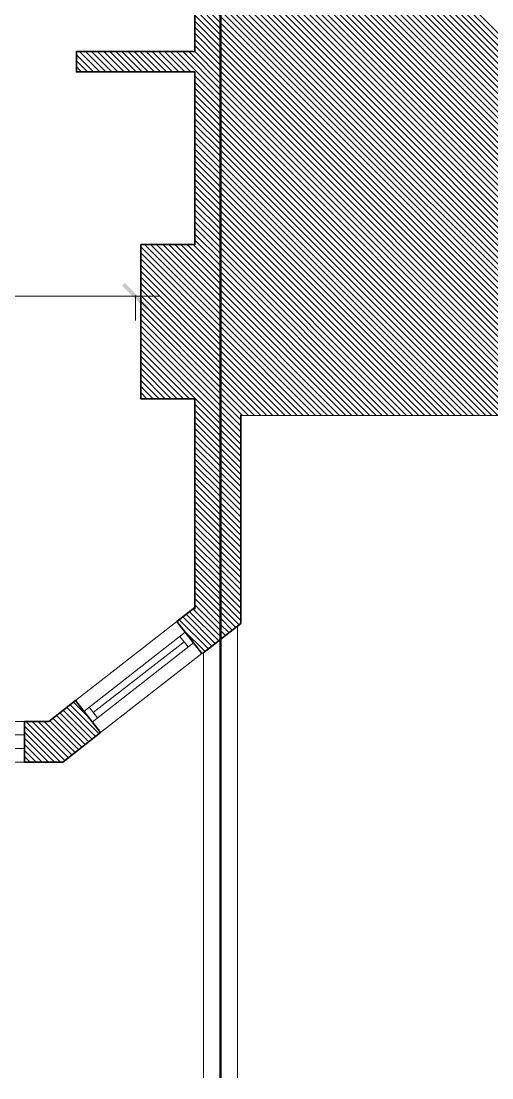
# Model space of a CAD drawing. Header units: millimetres. Extents: x -176873 to 104254, y -63587 to 101719.
# Drawn here: x -161073 to -157595, y 6589 to 14394 of the extents above; entities that cross this region are included whole.
import ezdxf

# ---------------------------------------------------------------- set-up
doc = ezdxf.new("R2010")
doc.units = ezdxf.units.MM
for name, color, linetype in [('PDF2_25205$165$Griffith$Avenue$Survey$a-Boundary$Outline', 1, 'Continuous'), ('PDF2_25205$165$Griffith$Avenue$Survey$a-Elevation$2', 7, 'Continuous'), ('PDF2_25205$165$Griffith$Avenue$Survey$a-Elevation$4', 7, 'Continuous'), ('PDF2_25205$165$Griffith$Avenue$Survey$a-Hatch', 7, 'Continuous'), ('PDF2_25205$165$Griffith$Avenue$Survey$a-Walls', 7, 'Continuous'), ('PDF2_25205$165$Griffith$Avenue$Survey$a-Windows', 7, 'Continuous'), ('PDF2_a-Dimension 10', 7, 'Continuous'), ('PDF2_a-Dimension 100', 7, 'Continuous')]:
    doc.layers.add(name, color=color, linetype=linetype)

msp = doc.modelspace()

# ---------------------------------------------------------------- hatches: boundary and pattern name
at = {"layer": 'PDF2_a-Dimension 10', "transparency": 33554559}
msp.add_hatch(color=256, dxfattribs=at).paths.add_polyline_path([(-160327.9, 12441.7), (-160308.9, 12460.8), (-160129, 12280.9), (-160148, 12261.9)])

# ---------------------------------------------------------------- linework, layer by layer
at = {"layer": 'PDF2_25205$165$Griffith$Avenue$Survey$a-Boundary$Outline', "lineweight": 50}
msp.add_lwpolyline([(-159600, 6588.8), (-159600, 23938.2)], dxfattribs=at)
at = {"layer": 'PDF2_25205$165$Griffith$Avenue$Survey$a-Elevation$2', "lineweight": 9}
msp.add_lwpolyline([(-159449.7, 11481.1), (-155067.4, 11481.1), (-155067.4, 8726), (-150862.9, 8726)], dxfattribs=at)
at = {"layer": 'PDF2_25205$165$Griffith$Avenue$Survey$a-Elevation$4', "lineweight": 20}
for points in [[(-159475.1, 6588.8), (-159475.1, 9925.8)], [(-159724.8, 6588.8), (-159724.8, 9729)]]:
    msp.add_lwpolyline(points, dxfattribs=at)
at = {"layer": 'PDF2_25205$165$Griffith$Avenue$Survey$a-Hatch', "lineweight": 5}
for points in [[(-152193.8, 8726), (-159600, 16134.2), (-160188.2, 16722.5)], [(-152147.3, 8726), (-159600, 16178.7), (-160143.8, 16722.5)], [(-152102.9, 8726), (-159600, 16223.1), (-160099.4, 16722.5)], [(-152058.4, 8726), (-159600, 16267.5), (-160052.8, 16722.5)], [(-152014, 8726), (-159600, 16314.1), (-160008.4, 16722.5)], [(-151969.5, 8726), (-159600, 16358.5), (-159963.9, 16722.5)], [(-152238.3, 8726), (-159600, 16087.7), (-160188.2, 16678.1)], [(-152282.7, 8726), (-159600, 16043.2), (-160188.2, 16633.6)], [(-160188.2, 16589.2), (-159600, 15998.8), (-155082.2, 11481.1)], [(-160188.2, 16542.6), (-159600, 15954.4), (-155128.8, 11481.1)], [(-160188.2, 16498.2), (-159600, 15909.9), (-155173.2, 11481.1)], [(-160188.2, 16453.8), (-159600, 15863.4), (-155217.7, 11481.1)], [(-160188.2, 16409.3), (-159600, 15818.9), (-155262.1, 11481.1)], [(-160188.2, 16362.8), (-159600, 15774.5), (-155306.5, 11481.1)], [(-155353.1, 11481.1), (-159600, 15730.1), (-160188.2, 16318.3)], [(-155397.5, 11481.1), (-159600, 15685.6), (-160188.2, 16273.9)], [(-155442, 11481.1), (-159600, 15639.1), (-160188.2, 16229.5)], [(-155486.4, 11481.1), (-159600, 15594.6), (-160188.2, 16185)], [(-155533, 11481.1), (-159600, 15550.2), (-160188.2, 16138.5)], [(-160188.2, 16094), (-159600, 15505.8), (-155577.4, 11481.1)], [(-160188.2, 16049.6), (-159600, 15459.2), (-155621.8, 11481.1)], [(-160188.2, 16005.2), (-159600, 15414.8), (-155666.3, 11481.1)], [(-160188.2, 15960.7), (-159600, 15370.3), (-155710.7, 11481.1)], [(-159788.3, 15514.2), (-159600, 15325.9), (-155757.3, 11481.1)], [(-159788.3, 15469.8), (-159600, 15281.5), (-155801.7, 11481.1)], [(-159788.3, 15425.4), (-159600, 15234.9), (-155846.1, 11481.1)], [(-159788.3, 15380.9), (-159600, 15190.5), (-155890.6, 11481.1)], [(-159788.3, 15334.4), (-159600, 15146), (-155935, 11481.1)], [(-159788.3, 15289.9), (-159600, 15101.6), (-155981.6, 11481.1)], [(-159788.3, 15245.5), (-159600, 15057.2), (-156026, 11481.1)], [(-159788.3, 15201.1), (-159600, 15010.6), (-156070.4, 11481.1)], [(-159788.3, 15156.6), (-159600, 14966.2), (-156114.9, 11481.1)], [(-159788.3, 15110.1), (-159600, 14921.7), (-156161.4, 11481.1)], [(-159788.3, 15065.6), (-159600, 14877.3), (-156205.9, 11481.1)], [(-159788.3, 15021.2), (-159600, 14830.8), (-156250.3, 11481.1)], [(-159788.3, 14976.8), (-159600, 14786.3), (-156294.7, 11481.1)], [(-159788.3, 14932.3), (-159600, 14741.9), (-156339.2, 11481.1)], [(-159788.3, 14885.8), (-159600, 14697.4), (-156385.7, 11481.1)], [(-159788.3, 14841.3), (-159600, 14653), (-156430.2, 11481.1)], [(-159788.3, 14796.9), (-159600, 14606.4), (-156474.6, 11481.1)], [(-159788.3, 14752.5), (-159600, 14562), (-156519, 11481.1)], [(-159788.3, 14705.9), (-159600, 14517.6), (-156563.5, 11481.1)], [(-159788.3, 14661.5), (-159600, 14473.1), (-156610, 11481.1)], [(-159788.3, 14617), (-159600, 14428.7), (-156654.5, 11481.1)], [(-159788.3, 14572.6), (-159600, 14382.1), (-156698.9, 11481.1)], [(-159788.3, 14528.2), (-159600, 14337.7), (-156743.3, 11481.1)], [(-159788.3, 14481.6), (-159600, 14293.3), (-156787.8, 11481.1)], [(-159788.3, 14437.2), (-159600, 14248.8), (-156834.3, 11481.1)], [(-159788.3, 14392.7), (-159600, 14202.3), (-156878.8, 11481.1)], [(-159788.3, 14348.3), (-159600, 14157.8), (-156923.2, 11481.1)], [(-159788.3, 14303.9), (-159600, 14113.4), (-156967.6, 11481.1)], [(-159788.3, 14257.3), (-159600, 14069), (-157014.2, 11481.1)], [(-159788.3, 14212.9), (-159600, 14024.5), (-157058.6, 11481.1)], [(-160664.4, 14145.2), (-160537.4, 14018.2)], [(-160641.1, 14168.4), (-160490.8, 14018.2)], [(-160596.6, 14168.4), (-160446.4, 14018.2)], [(-160552.2, 14168.4), (-160402, 14018.2)], [(-160507.8, 14168.4), (-160357.5, 14018.2)], [(-160461.2, 14168.4), (-160311, 14018.2)], [(-160416.8, 14168.4), (-160266.5, 14018.2)], [(-160372.3, 14168.4), (-160222.1, 14018.2)], [(-160327.9, 14168.4), (-160177.7, 14018.2)], [(-160281.3, 14168.4), (-160133.2, 14018.2)], [(-160236.9, 14168.4), (-160086.7, 14018.2)], [(-160192.5, 14168.4), (-160042.2, 14018.2)], [(-160148, 14168.4), (-159997.8, 14018.2)], [(-160103.6, 14168.4), (-159953.4, 14018.2)], [(-160057, 14168.4), (-159908.9, 14018.2)], [(-160012.6, 14168.4), (-159862.4, 14018.2)], [(-159968.2, 14168.4), (-159817.9, 14018.2)], [(-159923.7, 14168.4), (-159600, 13844.7), (-157238.5, 11481.1)], [(-159879.3, 14168.4), (-159600, 13889.1), (-157191.9, 11481.1)], [(-159832.7, 14168.4), (-159600, 13933.5), (-157147.5, 11481.1)], [(-159788.3, 14168.4), (-159600, 13978), (-157103.1, 11481.1)], [(-160664.4, 14100.7), (-160581.8, 14018.2)], [(-160664.4, 14056.3), (-160626.3, 14018.2)], [(-159788.3, 13988.6), (-159600, 13800.2), (-157282.9, 11481.1)], [(-159788.3, 13944.1), (-159600, 13753.7), (-157327.4, 11481.1)], [(-159788.3, 13899.7), (-159600, 13709.2), (-157371.8, 11481.1)], [(-159788.3, 13853.1), (-159600, 13664.8), (-157416.2, 11481.1)], [(-159788.3, 13808.7), (-159600, 13620.4), (-157462.8, 11481.1)], [(-159788.3, 13764.3), (-159600, 13573.8), (-157507.2, 11481.1)], [(-159788.3, 13719.8), (-159600, 13529.4), (-157551.7, 11481.1)], [(-159788.3, 13673.3), (-159600, 13484.9), (-157596.1, 11481.1)], [(-159788.3, 13628.8), (-159600, 13440.5), (-157640.5, 11481.1)], [(-159788.3, 13584.4), (-159600, 13396.1), (-157687.1, 11481.1)], [(-159788.3, 13540), (-159600, 13349.5), (-157731.5, 11481.1)], [(-159788.3, 13495.5), (-159600, 13305.1), (-157776, 11481.1)], [(-159788.3, 13449), (-159600, 13260.6), (-157820.4, 11481.1)], [(-159788.3, 13404.5), (-159600, 13216.2), (-157866.9, 11481.1)], [(-159788.3, 13360.1), (-159600, 13169.7), (-157911.4, 11481.1)], [(-159788.3, 13315.7), (-159600, 13125.2), (-157955.8, 11481.1)], [(-159788.3, 13271.2), (-159600, 13080.8), (-158000.3, 11481.1)], [(-159788.3, 13224.7), (-159600, 13036.3), (-158044.7, 11481.1)], [(-159788.3, 13180.2), (-159600, 12991.9), (-158091.2, 11481.1)], [(-159788.3, 13135.8), (-159600, 12945.4), (-158135.7, 11481.1)], [(-159788.3, 13091.4), (-159600, 12900.9), (-158180.1, 11481.1)], [(-159788.3, 13044.8), (-159600, 12856.5), (-158224.6, 11481.1)], [(-159788.3, 13000.4), (-159600, 12812), (-158269, 11481.1)], [(-159788.3, 12955.9), (-159600, 12767.6), (-158315.5, 11481.1)], [(-159788.3, 12911.5), (-159600, 12721.1), (-158360, 11481.1)], [(-159788.3, 12867.1), (-159600, 12676.6), (-158404.4, 11481.1)], [(-159788.3, 12820.5), (-159600, 12632.2), (-158448.9, 11481.1)], [(-160188.2, 12727.4), (-159600, 12139.1), (-158944, 11481.1)], [(-160160.7, 12744.3), (-159600, 12183.6), (-158897.5, 11481.1)], [(-160116.3, 12744.3), (-159600, 12228), (-158853, 11481.1)], [(-160071.9, 12744.3), (-159600, 12272.5), (-158808.6, 11481.1)], [(-160025.3, 12744.3), (-159600, 12316.9), (-158764.1, 11481.1)], [(-159980.9, 12744.3), (-159600, 12363.4), (-158719.7, 11481.1)], [(-159936.4, 12744.3), (-159600, 12407.9), (-158673.2, 11481.1)], [(-159892, 12744.3), (-159600, 12452.3), (-158628.7, 11481.1)], [(-159845.4, 12744.3), (-159600, 12496.8), (-158584.3, 11481.1)], [(-159801, 12744.3), (-159600, 12541.2), (-158539.8, 11481.1)], [(-159788.3, 12776.1), (-159600, 12587.7), (-158495.4, 11481.1)], [(-160188.2, 12683), (-159600, 12092.6), (-158988.4, 11481.1)], [(-160188.2, 12638.5), (-159600, 12048.2), (-159032.9, 11481.1)], [(-160188.2, 12592), (-159600, 12003.7), (-159077.3, 11481.1)], [(-160188.2, 12547.5), (-159600, 11959.3), (-159121.8, 11481.1)], [(-160188.2, 12503.1), (-159600, 11912.7), (-159168.3, 11481.1)], [(-160188.2, 12458.7), (-159600, 11868.3), (-159212.7, 11481.1)], [(-160188.2, 12414.2), (-159600, 11823.9), (-159257.2, 11481.1)], [(-160188.2, 12367.7), (-159600, 11779.4), (-159301.6, 11481.1)], [(-160188.2, 12323.2), (-159600, 11735), (-159348.2, 11481.1)], [(-160188.2, 12278.8), (-159600, 11688.4), (-159392.6, 11481.1)], [(-160188.2, 12234.4), (-159600, 11644), (-159437, 11481.1)], [(-160188.2, 12187.8), (-159600, 11599.6), (-159449.7, 11449.3)], [(-160188.2, 12143.4), (-159600, 11555.1), (-159449.7, 11404.9)], [(-160188.2, 12098.9), (-159600, 11510.7), (-159449.7, 11360.4)], [(-160188.2, 12054.5), (-159600, 11464.1), (-159449.7, 11313.9)], [(-160188.2, 12010.1), (-159600, 11419.7), (-159449.7, 11269.5)], [(-160188.2, 11963.5), (-159828.5, 11603.8)], [(-160188.2, 11919.1), (-159873, 11603.8)], [(-160188.2, 11874.6), (-159919.5, 11603.8)], [(-160188.2, 11830.2), (-159963.9, 11603.8)], [(-160188.2, 11785.8), (-160008.4, 11603.8)], [(-160188.2, 11739.2), (-160052.8, 11603.8)], [(-160188.2, 11694.8), (-160097.3, 11603.8)], [(-160188.2, 11650.3), (-160143.8, 11603.8)], [(-160188.2, 11605.9), (-160188.2, 11603.8)], [(-159788.3, 11563.6), (-159600, 11375.3), (-159449.7, 11225)], [(-159788.3, 11519.1), (-159600, 11330.8), (-159449.7, 11180.6)], [(-159788.3, 11474.7), (-159600, 11284.3), (-159449.7, 11136.1)], [(-159788.3, 11430.3), (-159600, 11239.8), (-159449.7, 11089.6)], [(-159788.3, 11385.8), (-159600, 11195.4), (-159449.7, 11045.2)], [(-159788.3, 11339.3), (-159600, 11151), (-159449.7, 11000.7)], [(-159788.3, 11294.8), (-159600, 11106.5), (-159449.7, 10956.3)], [(-159788.3, 11250.4), (-159600, 11060), (-159449.7, 10911.8)], [(-159788.3, 11206), (-159600, 11015.5), (-159449.7, 10865.3)], [(-159788.3, 11159.4), (-159600, 10971.1), (-159449.7, 10820.9)], [(-159788.3, 11115), (-159600, 10926.7), (-159449.7, 10776.4)], [(-159788.3, 11070.5), (-159600, 10882.2), (-159449.7, 10732)], [(-159788.3, 11026.1), (-159600, 10835.7), (-159449.7, 10685.4)], [(-159788.3, 10981.7), (-159600, 10791.2), (-159449.7, 10641)], [(-159788.3, 10935.1), (-159600, 10746.8), (-159449.7, 10596.6)], [(-159788.3, 10890.7), (-159600, 10702.4), (-159449.7, 10552.1)], [(-159788.3, 10846.2), (-159600, 10655.8), (-159449.7, 10507.7)], [(-159788.3, 10801.8), (-159600, 10611.4), (-159449.7, 10461.1)], [(-159788.3, 10757.4), (-159600, 10566.9), (-159449.7, 10416.7)], [(-159788.3, 10710.8), (-159600, 10522.5), (-159449.7, 10372.3)], [(-159788.3, 10666.4), (-159600, 10478.1), (-159449.7, 10327.8)], [(-159788.3, 10621.9), (-159600, 10431.5), (-159449.7, 10283.4)], [(-159788.3, 10577.5), (-159600, 10387.1), (-159449.7, 10236.8)], [(-159788.3, 10531), (-159600, 10342.6), (-159449.7, 10192.4)], [(-159788.3, 10486.5), (-159600, 10298.2), (-159449.7, 10148)], [(-159788.3, 10442.1), (-159600, 10253.8), (-159449.7, 10103.5)], [(-159788.3, 10397.6), (-159600, 10207.2), (-159449.7, 10057)], [(-159788.3, 10353.2), (-159600, 10162.8), (-159449.7, 10012.5)], [(-159788.3, 10306.7), (-159600, 10118.3), (-159449.7, 9968.1)], [(-159788.3, 10262.2), (-159600, 10073.9), (-159462.4, 9934.2)], [(-159788.3, 10217.8), (-159600, 10027.3), (-159487.8, 9915.2)], [(-159788.3, 10173.3), (-159600, 9982.9), (-159513.2, 9896.1)], [(-159788.3, 10128.9), (-159600, 9938.5), (-159536.5, 9875)], [(-159788.3, 10082.4), (-159600, 9894), (-159561.9, 9855.9)], [(-159879.3, 9993.5), (-159663.5, 9777.6)], [(-159853.9, 10012.5), (-159638.1, 9796.7)], [(-159828.5, 10031.6), (-159612.7, 9817.8)], [(-159803.1, 10052.7), (-159600, 9849.6), (-159587.3, 9836.9)], [(-159904.7, 9972.3), (-159688.9, 9758.6)], [(-159875.1, 9898.3), (-159714.2, 9737.4)], [(-160761.7, 9303.7), (-160548, 9089.9)], [(-160736.3, 9324.8), (-160522.6, 9111.1)], [(-160710.9, 9343.9), (-160497.2, 9130.1)], [(-160685.5, 9362.9), (-160575.5, 9252.9)], [(-161036.8, 9221.1), (-160749, 8933.3)], [(-160992.3, 9221.1), (-160723.6, 8952.4)], [(-160947.9, 9221.1), (-160698.2, 8973.5)], [(-160903.5, 9221.1), (-160672.8, 8992.6)], [(-160861.1, 9225.4), (-160647.4, 9011.6)], [(-160837.9, 9244.4), (-160624.1, 9030.7)], [(-160812.5, 9265.6), (-160598.8, 9051.8)], [(-160787.1, 9284.6), (-160573.4, 9070.9)], [(-161047.4, 9187.3), (-160782.9, 8920.6)], [(-161047.4, 9142.8), (-160827.3, 8920.6)], [(-161047.4, 9098.4), (-160871.7, 8920.6)], [(-161047.4, 9051.8), (-160916.2, 8920.6)], [(-161047.4, 9007.4), (-160962.7, 8920.6)], [(-161047.4, 8963), (-161007.2, 8920.6)]]:
    msp.add_lwpolyline(points, dxfattribs=at)
at = {"layer": 'PDF2_25205$165$Griffith$Avenue$Survey$a-Walls', "lineweight": 35}
for points in [[(-159788.3, 12744.3), (-159788.3, 14018.2), (-160664.4, 14018.2), (-160664.4, 14168.4), (-159788.3, 14168.4), (-159788.3, 15516.3), (-160188.2, 15516.3), (-160188.2, 16722.5), (-159788.3, 16722.5), (-159788.3, 18136), (-160844.2, 18136), (-160844.2, 18436.5), (-159600, 18436.5)], [(-160188.2, 11603.8), (-160188.2, 12744.3)], [(-159788.3, 11603.8), (-159788.3, 10050.6)], [(-159449.7, 9997.7), (-159449.7, 11481.1), (-159449.7, 9944.8), (-159733.3, 9722.6)], [(-159788.3, 10063.3), (-159921.6, 9959.6), (-159737.5, 9722.6)]]:
    msp.add_lwpolyline(points, dxfattribs=at)
for points in [[(-160188.2, 12744.3), (-159788.3, 12744.3)], [(-159788.3, 11603.8), (-160188.2, 11603.8)], [(-160670.7, 9375.6), (-160867.5, 9221.1), (-161047.4, 9221.1), (-161047.4, 8920.6), (-160763.8, 8920.6), (-160486.6, 9138.6)]]:
    msp.add_lwpolyline(points, close=True, dxfattribs=at)
at = {"layer": 'PDF2_25205$165$Griffith$Avenue$Survey$a-Windows', "lineweight": 9}
for points in [[(-159921.6, 9959.6), (-160670.7, 9375.6)], [(-159860.3, 9881.3), (-160609.3, 9295.2)], [(-159839.1, 9771.3), (-159900.5, 9849.6)], [(-159798.9, 9800.9), (-160548, 9216.9)], [(-159868.7, 9809.4), (-160539.5, 9286.7)], [(-159737.5, 9722.6), (-160486.6, 9138.6)], [(-160507.8, 9248.6), (-160569.1, 9326.9)], [(-161997.5, 9221.1), (-161047.4, 9221.1)], [(-161997.5, 9121.7), (-161047.4, 9121.7)], [(-161997.5, 9022.2), (-161047.4, 9022.2)], [(-161997.5, 8920.6), (-161047.4, 8920.6)]]:
    msp.add_lwpolyline(points, dxfattribs=at)
at = {"layer": 'PDF2_a-Dimension 100', "lineweight": 5}
for points in [[(-160048.6, 12361.3), (-163508.3, 12361.3)], [(-160228.4, 12367.7), (-160228.4, 12181.5)]]:
    msp.add_lwpolyline(points, dxfattribs=at)

doc.saveas('drawing.dxf')
